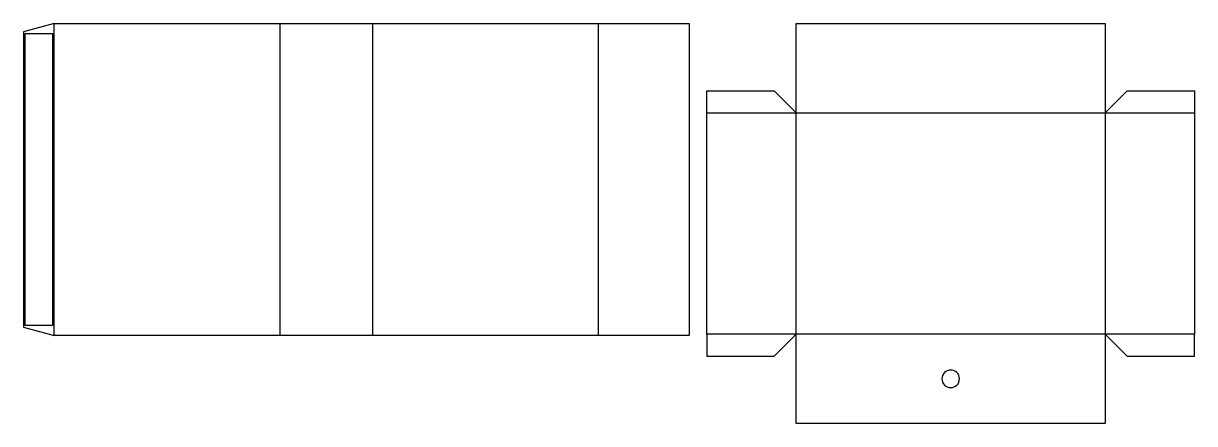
# Model space of a CAD drawing. Header units: millimetres. Extents: x 0 to 1332, y 0 to 455.
import ezdxf

# ---------------------------------------------------------------- set-up
doc = ezdxf.new("R2010")
doc.units = ezdxf.units.MM
for name, color, linetype in [('CREASE', 5, 'CONTINUOUS'), ('CUT', 1, 'CONTINUOUS'), ('GLUE', 2, 'CONTINUOUS')]:
    doc.layers.add(name, color=color, linetype=linetype)

msp = doc.modelspace()

# ---------------------------------------------------------------- linework, layer by layer
at = {"layer": 'CREASE'}
for p, q in [((35, 100), (35, 454.8)), ((291.8, 454.8), (291.8, 100)), ((397, 454.8), (397, 100)), ((653.8, 454.8), (653.8, 100)), ((777.4, 353.2), (879, 353.2)), ((879, 353.2), (1230.6, 353.2)), ((879, 101.6), (879, 353.2)), ((1230.6, 353.2), (1230.6, 101.6)), ((1230.6, 353.2), (1332.2, 353.2)), ((879, 101.6), (777.4, 101.6)), ((1230.6, 101.6), (879, 101.6)), ((1332.2, 101.6), (1230.6, 101.6))]:
    msp.add_line(p, q, dxfattribs=at)
at = {"layer": 'CUT'}
for p, q in [((35, 454.8), (0, 445.422)), ((35, 454.8), (291.8, 454.8)), ((291.8, 454.8), (397, 454.8)), ((397, 454.8), (653.8, 454.8)), ((653.8, 454.8), (757.4, 454.8)), ((757.4, 454.8), (757.4, 100)), ((879, 454.8), (1230.6, 454.8)), ((879, 353.2), (879, 454.8)), ((1230.6, 454.8), (1230.6, 353.2)), ((0, 445.422), (0, 109.378)), ((777.4, 353.2), (777.4, 378.2)), ((777.4, 378.2), (854, 378.2)), ((854, 378.2), (879, 353.2)), ((1230.6, 353.2), (1255.6, 378.2)), ((1255.6, 378.2), (1332.2, 378.2)), ((1332.2, 378.2), (1332.2, 353.2)), ((777.4, 101.6), (777.4, 353.2)), ((1332.2, 353.2), (1332.2, 101.6)), ((0, 109.378), (35, 100)), ((291.8, 100), (35, 100)), ((397, 100), (291.8, 100)), ((653.8, 100), (397, 100)), ((757.4, 100), (653.8, 100)), ((777.4, 101.6), (777.4, 76.6)), ((854, 76.6), (879, 101.6)), ((879, 0), (879, 101.6)), ((1230.6, 101.6), (1230.6, 0)), ((1230.6, 101.6), (1255.6, 76.6)), ((1332.2, 76.6), (1332.2, 101.6)), ((777.4, 76.6), (854, 76.6)), ((1255.6, 76.6), (1332.2, 76.6)), ((1230.6, 0), (879, 0))]:
    msp.add_line(p, q, dxfattribs=at)
for start, end in [(90, 180), (0, 90), (180, 270), (270, 0)]:
    msp.add_arc((1054.8, 50.8), 10, start, end, dxfattribs=at)
at = {"layer": 'GLUE'}
for p, q in [((2, 443.422), (33, 443.422)), ((2, 111.378), (2, 443.422)), ((33, 443.422), (33, 111.378)), ((33, 111.378), (2, 111.378))]:
    msp.add_line(p, q, dxfattribs=at)

doc.saveas('drawing.dxf')
